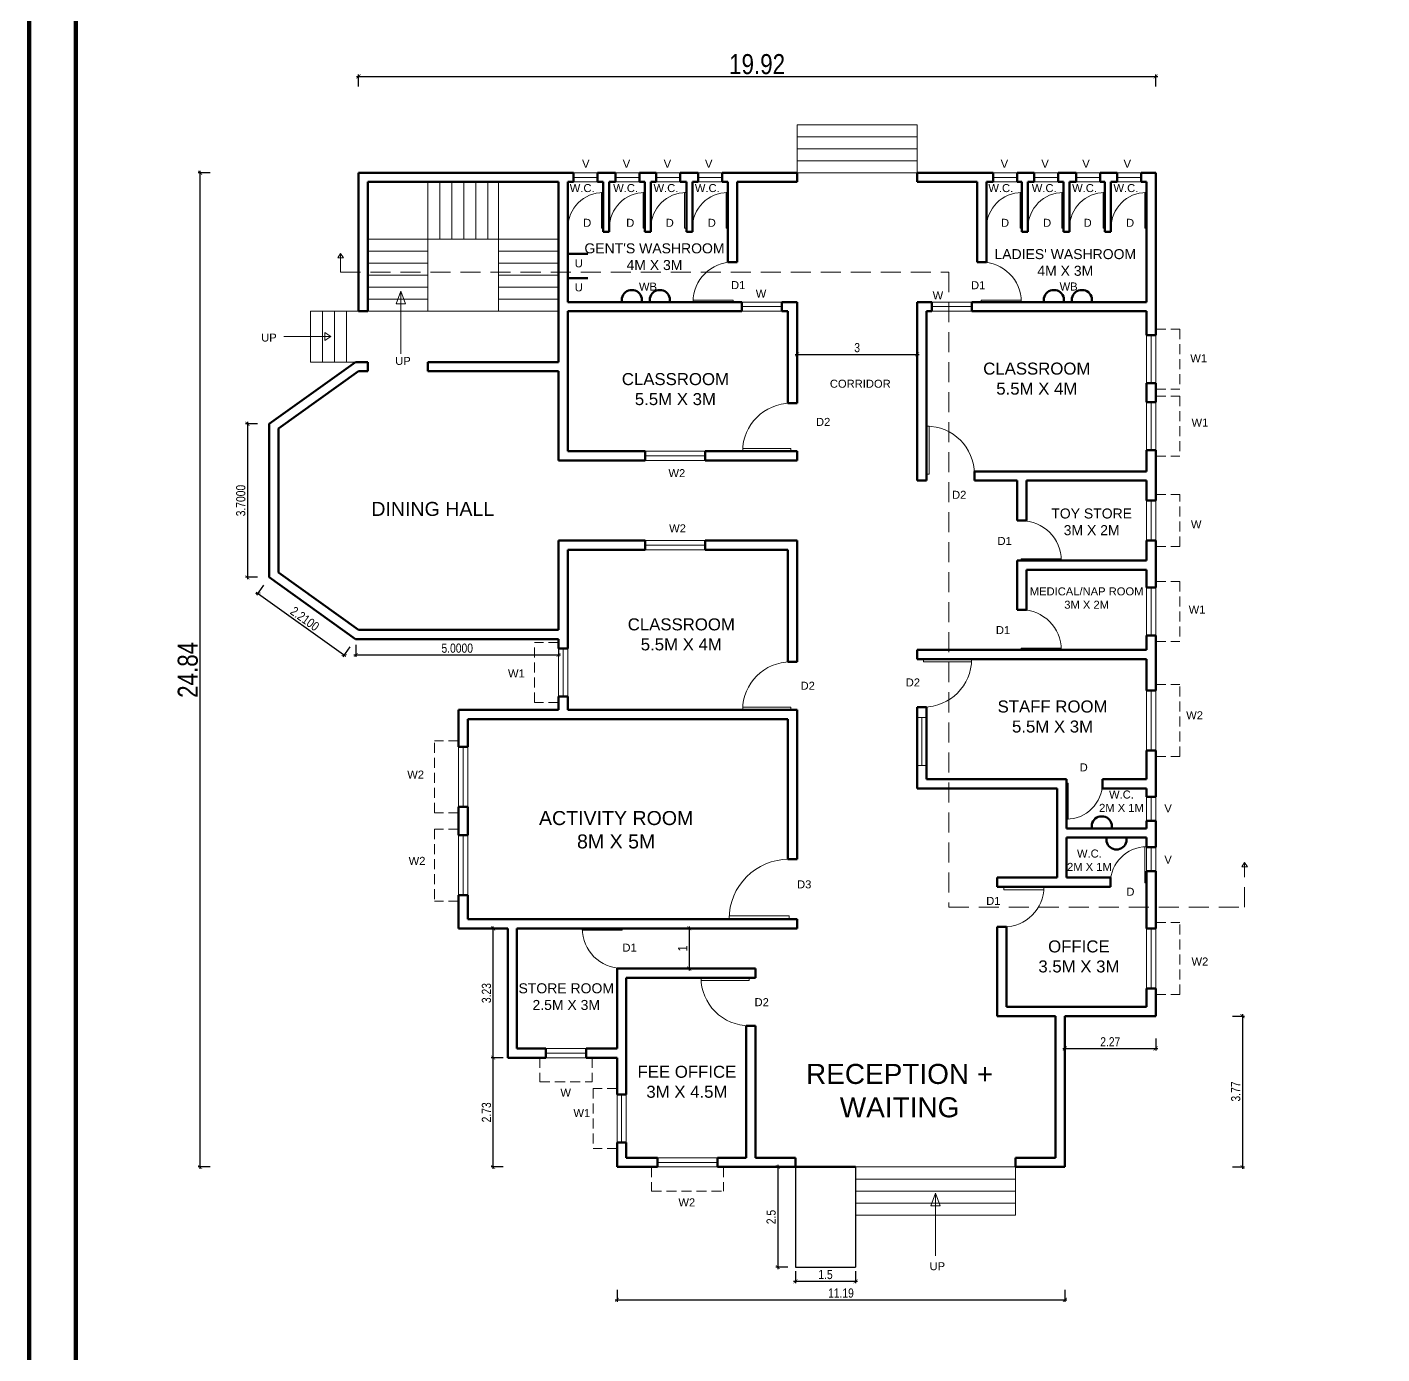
# Model space of a CAD drawing. Header units: metres. Extents: x 91 to 222, y -40 to 54.
# Drawn here: x 91.18 to 125.04, y -5.8 to 27.35 of the extents above; entities that cross this region are included whole.
import ezdxf

# ---------------------------------------------------------------- set-up
doc = ezdxf.new("R2010")
doc.units = ezdxf.units.M
doc.header["$MEASUREMENT"] = 0
doc.linetypes.add('DASHED', pattern=[0.75, 0.5, -0.25])
doc.linetypes.add('DASHED2', pattern=[0.375, 0.25, -0.125])
for name, color, linetype, lineweight in [('DIM', 246, 'Continuous', 13), ('door', 27, 'Continuous', 13), ('ELE', 11, 'Continuous', 9), ('slab', 203, 'DASHED2', 13), ('wall', 7, 'Continuous', 50), ('win', 34, 'Continuous', 13)]:
    doc.layers.add(name, color=color, linetype=linetype, lineweight=lineweight)
doc.layers.add('S-TITLE LINE THICK', color=6, linetype='Continuous')
doc.layers.add('Text', color=7, linetype='Continuous')
doc.styles.add('Arial_regular', font='arial.ttf', dxfattribs={"width": 0.8})
doc.styles.get("Standard").update_dxf_attribs({"font": 'arial.ttf'})
doc.dimstyles.new('STANDARD$0', dxfattribs={"dimscale": 0, "dimtxt": 0.23, "dimasz": 0.1, "dimexe": 0.05, "dimexo": 0.1, "dimgap": 0.05, "dimtad": 1, "dimdsep": 46, "dimtxsty": 'Arial_regular', "dimblk": 'ARCHTICK', "dimcen": 0.2, "dimdle": 0.05, "dimclrd": 256, "dimclre": 256, "dimadec": 1, "dimazin": 0, "dimtfac": 1, "dimtofl": 0, "dimtmove": 1, "dimatfit": 2, "dimldrblk": 'OBLIQUE', "dimfxl": 0.25, "dimfxlon": 1, "dimtolj": 1, "dimtzin": 0, "dimarcsym": 0})

# ---------------------------------------------------------------- blocks, each defined once
blk = doc.blocks.new('*U2')
for p, q in [((0, 0), (0, -100)), ((750, 0), (750, -100))]:
    blk.add_line(p, q)
blk.add_lwpolyline([(0, 0), (0, 750), (43.75, 750), (43.75, 0)], close=True)
blk.add_arc((0, 0), 750, 0, 90)
blk = doc.blocks.new('*U3')
for p, q in [((-750, 0), (-750, 100)), ((0, 0), (0, 100))]:
    blk.add_line(p, q)
blk.add_lwpolyline([(0, 0), (0, -750), (-43.75, -750), (-43.75, 0)], close=True)
blk.add_arc((0, 0), 750, 180, 270)
blk = doc.blocks.new('*U4')
for p, q in [((0, 0), (0, -100)), ((750, 0), (750, -100))]:
    blk.add_line(p, q)
blk.add_lwpolyline([(0, 0), (0, 750), (43.75, 750), (43.75, 0)], close=True)
blk.add_arc((0, 0), 750, 0, 90)
blk = doc.blocks.new('*U5')
for p, q in [((0, 0), (0, 100)), ((750, 0), (750, 100))]:
    blk.add_line(p, q)
blk.add_lwpolyline([(0, 0), (0, -750), (43.75, -750), (43.75, 0)], close=True)
blk.add_arc((0, 0), 750, 270, 0)
blk = doc.blocks.new('*U6')
for p, q in [((0, 0), (0, 100)), ((1000, 0), (1000, 100))]:
    blk.add_line(p, q)
blk.add_lwpolyline([(0, 0), (0, -1000), (43.75, -1000), (43.75, 0)], close=True)
blk.add_arc((0, 0), 1000, 270, 0)
blk = doc.blocks.new('*U7')
for p, q in [((0, 0), (0, -100)), ((-1000, 0), (-1000, -100))]:
    blk.add_line(p, q)
blk.add_lwpolyline([(0, 0), (0, 1000), (-43.75, 1000), (-43.75, 0)], close=True)
blk.add_arc((0, 0), 1000, 90, 180)
blk = doc.blocks.new('*U8')
for p, q in [((0, 0), (0, -100)), ((1000, 0), (1000, -100))]:
    blk.add_line(p, q)
blk.add_lwpolyline([(0, 0), (0, 1000), (43.75, 1000), (43.75, 0)], close=True)
blk.add_arc((0, 0), 1000, 0, 90)
blk = doc.blocks.new('*U9')
for p, q in [((0, 0), (0, -100)), ((750, 0), (750, -100))]:
    blk.add_line(p, q)
blk.add_lwpolyline([(0, 0), (0, 750), (43.75, 750), (43.75, 0)], close=True)
blk.add_arc((0, 0), 750, 0, 90)
blk = doc.blocks.new('*U10')
for p, q in [((0, 0), (0, -100)), ((-900, 0), (-900, -100))]:
    blk.add_line(p, q)
blk.add_lwpolyline([(0, 0), (0, 900), (-43.75, 900), (-43.75, 0)], close=True)
blk.add_arc((0, 0), 900, 90, 180)
blk = doc.blocks.new('*U11')
for p, q in [((0, 0), (0, -100)), ((-900, 0), (-900, -100))]:
    blk.add_line(p, q)
blk.add_lwpolyline([(0, 0), (0, 900), (-43.75, 900), (-43.75, 0)], close=True)
blk.add_arc((0, 0), 900, 90, 180)
blk = doc.blocks.new('*U12')
for p, q in [((0, 0), (0, -100)), ((-900, 0), (-900, -100))]:
    blk.add_line(p, q)
blk.add_lwpolyline([(0, 0), (0, 900), (-43.75, 900), (-43.75, 0)], close=True)
blk.add_arc((0, 0), 900, 90, 180)
blk = doc.blocks.new('*U13')
for p, q in [((0, 0), (0, 100)), ((900, 0), (900, 100))]:
    blk.add_line(p, q)
blk.add_lwpolyline([(0, 0), (0, -900), (43.75, -900), (43.75, 0)], close=True)
blk.add_arc((0, 0), 900, 270, 0)
blk = doc.blocks.new('*U14')
for p, q in [((0, 0), (0, -100)), ((600, 0), (600, -100))]:
    blk.add_line(p, q)
blk.add_lwpolyline([(0, 0), (0, 600), (43.75, 600), (43.75, 0)], close=True)
blk.add_arc((0, 0), 600, 0, 90)
blk = doc.blocks.new('_ArchTick')
at = {"color": 0, "linetype": 'ByBlock', "const_width": 0.15}
blk.add_lwpolyline([(-0.5, -0.5), (0.5, 0.5)], dxfattribs=at)
blk = doc.blocks.new('*D49')
at = {"layer": 'Defpoints', "color": 0, "transparency": 16777216}
for p in [(119.384, 26.117), (99.464, 23.711), (119.384, 23.711)]:
    blk.add_point(p, dxfattribs=at)
at = {"layer": 'DIM', "lineweight": -2, "transparency": 16777216}
for p, q in [((99.414, 26.117), (119.434, 26.117)), ((99.464, 25.867), (99.464, 26.167)), ((119.384, 25.867), (119.384, 26.167))]:
    blk.add_line(p, q, dxfattribs=at)
at = {"layer": 'DIM', "lineweight": -2, "transparency": 16777216, "xscale": 0.1, "yscale": 0.1, "zscale": 0.1, "rotation": 180}
blk.add_blockref('_ArchTick', (99.464, 26.117), dxfattribs=at)
at = {"layer": 'DIM', "lineweight": -2, "transparency": 16777216, "xscale": 0.1, "yscale": 0.1, "zscale": 0.1}
blk.add_blockref('_ArchTick', (119.384, 26.117), dxfattribs=at)
at = {"layer": 'DIM', "color": 0, "transparency": 16777216, "insert": (109.424, 26.422), "char_height": 0.5, "attachment_point": 5, "style": 'Arial_regular'}
blk.add_mtext('\\A1;19.92', dxfattribs=at)
blk = doc.blocks.new('_Oblique')
at = {"color": 0, "linetype": 'ByBlock', "lineweight": -2}
blk.add_line((-0.5, -0.5), (0.5, 0.5), dxfattribs=at)
blk = doc.blocks.new('*D50')
at = {"layer": 'Defpoints', "color": 0, "transparency": 16777216}
for p in [(95.506, 23.711), (105.924, 23.711), (105.924, -1.129)]:
    blk.add_point(p, dxfattribs=at)
at = {"layer": 'DIM', "lineweight": -2, "transparency": 16777216}
for p, q in [((95.756, 23.711), (95.456, 23.711)), ((95.506, -1.179), (95.506, 23.761)), ((95.756, -1.129), (95.456, -1.129))]:
    blk.add_line(p, q, dxfattribs=at)
at = {"layer": 'DIM', "lineweight": -2, "transparency": 16777216, "xscale": 0.1, "yscale": 0.1, "zscale": 0.1}
for p, rotation in [((95.506, 23.711), 90), ((95.506, -1.129), 270)]:
    blk.add_blockref('_ArchTick', p, dxfattribs=dict(at, rotation=rotation))
at = {"layer": 'DIM', "color": 0, "transparency": 16777216, "insert": (95.2, 11.291), "char_height": 0.5, "attachment_point": 5, "rotation": 90, "style": 'Arial_regular'}
blk.add_mtext('\\A1;24.84', dxfattribs=at)
blk = doc.blocks.new('*D51')
at = {"layer": 'Defpoints', "color": 0, "transparency": 16777216}
for p in [(117.114, 2.641), (110.384, -1.129), (121.553, -1.129)]:
    blk.add_point(p, dxfattribs=at)
at = {"layer": 'DIM', "lineweight": -2, "transparency": 16777216}
for p, q in [((121.303, 2.641), (121.603, 2.641)), ((121.553, 2.691), (121.553, -1.179)), ((121.303, -1.129), (121.603, -1.129))]:
    blk.add_line(p, q, dxfattribs=at)
at = {"layer": 'DIM', "lineweight": -2, "transparency": 16777216, "xscale": 0.1, "yscale": 0.1, "zscale": 0.1}
for p, rotation in [((121.553, 2.641), 90), ((121.553, -1.129), 270)]:
    blk.add_blockref('_ArchTick', p, dxfattribs=dict(at, rotation=rotation))
at = {"layer": 'DIM', "color": 0, "transparency": 16777216, "insert": (121.385, 0.756), "char_height": 0.23, "attachment_point": 5, "rotation": 90, "style": 'Arial_regular'}
blk.add_mtext('\\A1;3.77', dxfattribs=at)
blk = doc.blocks.new('*D52')
at = {"layer": 'Defpoints', "color": 0, "transparency": 16777216}
for p in [(102.829, 1.601), (106.92, 1.601), (106.92, -1.129)]:
    blk.add_point(p, dxfattribs=at)
at = {"layer": 'DIM', "lineweight": -2, "transparency": 16777216}
for p, q in [((103.079, 1.601), (102.779, 1.601)), ((102.829, -1.179), (102.829, 1.651)), ((103.079, -1.129), (102.779, -1.129))]:
    blk.add_line(p, q, dxfattribs=at)
at = {"layer": 'DIM', "lineweight": -2, "transparency": 16777216, "xscale": 0.1, "yscale": 0.1, "zscale": 0.1}
for p, rotation in [((102.829, 1.601), 90), ((102.829, -1.129), 270)]:
    blk.add_blockref('_ArchTick', p, dxfattribs=dict(at, rotation=rotation))
at = {"layer": 'DIM', "color": 0, "transparency": 16777216, "insert": (102.662, 0.236), "char_height": 0.23, "attachment_point": 5, "rotation": 90, "style": 'Arial_regular'}
blk.add_mtext('\\A1;2.73', dxfattribs=at)
blk = doc.blocks.new('*D53')
at = {"layer": 'Defpoints', "color": 0, "transparency": 16777216}
for p in [(102.829, 4.831), (105.903, 4.831), (105.903, 1.601)]:
    blk.add_point(p, dxfattribs=at)
at = {"layer": 'DIM', "lineweight": -2, "transparency": 16777216}
for p, q in [((103.079, 4.831), (102.779, 4.831)), ((102.829, 1.551), (102.829, 4.881)), ((103.079, 1.601), (102.779, 1.601))]:
    blk.add_line(p, q, dxfattribs=at)
at = {"layer": 'DIM', "lineweight": -2, "transparency": 16777216, "xscale": 0.1, "yscale": 0.1, "zscale": 0.1}
for p, rotation in [((102.829, 4.831), 90), ((102.829, 1.601), 270)]:
    blk.add_blockref('_ArchTick', p, dxfattribs=dict(at, rotation=rotation))
at = {"layer": 'DIM', "color": 0, "transparency": 16777216, "insert": (102.662, 3.216), "char_height": 0.23, "attachment_point": 5, "rotation": 90, "style": 'Arial_regular'}
blk.add_mtext('\\A1;3.23', dxfattribs=at)
blk = doc.blocks.new('*D54')
at = {"layer": 'Defpoints', "color": 0, "transparency": 16777216}
for p in [(99.398, 12.061), (104.464, 12.061), (104.464, 11.664)]:
    blk.add_point(p, dxfattribs=at)
at = {"layer": 'DIM', "lineweight": -2, "transparency": 16777216}
for p, q in [((99.398, 11.914), (99.398, 11.614)), ((104.464, 11.914), (104.464, 11.614)), ((99.348, 11.664), (104.514, 11.664))]:
    blk.add_line(p, q, dxfattribs=at)
at = {"layer": 'DIM', "lineweight": -2, "transparency": 16777216, "xscale": 0.1, "yscale": 0.1, "zscale": 0.1, "rotation": 180}
blk.add_blockref('_ArchTick', (99.398, 11.664), dxfattribs=at)
at = {"layer": 'DIM', "lineweight": -2, "transparency": 16777216, "xscale": 0.1, "yscale": 0.1, "zscale": 0.1}
blk.add_blockref('_ArchTick', (104.464, 11.664), dxfattribs=at)
at = {"layer": 'DIM', "color": 0, "transparency": 16777216, "insert": (101.931, 11.832), "char_height": 0.23, "attachment_point": 5, "style": 'Arial_regular'}
blk.add_mtext('\\A1;5.0000', dxfattribs=at)
blk = doc.blocks.new('*D55')
at = {"layer": 'Defpoints', "color": 0, "transparency": 16777216}
for p in [(117.114, 2.641), (119.384, 2.641), (119.384, 1.834)]:
    blk.add_point(p, dxfattribs=at)
at = {"layer": 'DIM', "lineweight": -2, "transparency": 16777216}
for p, q in [((117.114, 2.084), (117.114, 1.784)), ((119.384, 2.084), (119.384, 1.784)), ((117.064, 1.834), (119.434, 1.834))]:
    blk.add_line(p, q, dxfattribs=at)
at = {"layer": 'DIM', "lineweight": -2, "transparency": 16777216, "xscale": 0.1, "yscale": 0.1, "zscale": 0.1, "rotation": 180}
blk.add_blockref('_ArchTick', (117.114, 1.834), dxfattribs=at)
at = {"layer": 'DIM', "lineweight": -2, "transparency": 16777216, "xscale": 0.1, "yscale": 0.1, "zscale": 0.1}
blk.add_blockref('_ArchTick', (119.384, 1.834), dxfattribs=at)
at = {"layer": 'DIM', "color": 0, "transparency": 16777216, "insert": (118.249, 1.999), "char_height": 0.23, "attachment_point": 5, "style": 'Arial_regular'}
blk.add_mtext('\\A1;2.27', dxfattribs=at)
blk = doc.blocks.new('*D69')
at = {"layer": 'Defpoints', "color": 0, "transparency": 16777216}
for p in [(97.234, 17.44), (96.69, 13.603), (97.234, 13.603)]:
    blk.add_point(p, dxfattribs=at)
at = {"layer": 'DIM', "lineweight": -2, "transparency": 16777216}
for p, q in [((96.94, 17.44), (96.64, 17.44)), ((96.69, 17.49), (96.69, 13.553)), ((96.94, 13.603), (96.64, 13.603))]:
    blk.add_line(p, q, dxfattribs=at)
at = {"layer": 'DIM', "lineweight": -2, "transparency": 16777216, "xscale": 0.1, "yscale": 0.1, "zscale": 0.1}
for p, rotation in [((96.69, 17.44), 90), ((96.69, 13.603), 270)]:
    blk.add_blockref('_ArchTick', p, dxfattribs=dict(at, rotation=rotation))
at = {"layer": 'DIM', "color": 0, "transparency": 16777216, "insert": (96.523, 15.521), "char_height": 0.23, "attachment_point": 5, "rotation": 90, "style": 'Arial_regular'}
blk.add_mtext('\\A1;3.7000', dxfattribs=at)
blk = doc.blocks.new('*D70')
at = {"layer": 'Defpoints', "color": 0, "transparency": 16777216}
for p in [(97.234, 13.603), (99.39, 12.061), (99.103, 11.66)]:
    blk.add_point(p, dxfattribs=at)
at = {"layer": 'DIM', "lineweight": -2, "transparency": 16777216}
for p, q in [((96.906, 13.231), (99.144, 11.631)), ((97.092, 13.405), (96.918, 13.161)), ((99.248, 11.864), (99.074, 11.62))]:
    blk.add_line(p, q, dxfattribs=at)
at = {"layer": 'DIM', "lineweight": -2, "transparency": 16777216, "xscale": 0.1, "yscale": 0.1, "zscale": 0.1}
for p, rotation in [((96.947, 13.202), 144.4352320069647), ((99.103, 11.66), 324.4352320069647)]:
    blk.add_blockref('_ArchTick', p, dxfattribs=dict(at, rotation=rotation))
at = {"layer": 'DIM', "color": 0, "transparency": 16777216, "insert": (98.122, 12.567), "char_height": 0.23, "attachment_point": 5, "rotation": 324.4352, "style": 'Arial_regular'}
blk.add_mtext('\\A1;2.2100', dxfattribs=at)
blk = doc.blocks.new('*D72')
at = {"layer": 'Defpoints', "color": 0, "transparency": 16777216}
for p in [(110.384, -1.129), (109.943, -3.629), (110.384, -3.629)]:
    blk.add_point(p, dxfattribs=at)
at = {"layer": 'DIM', "lineweight": -2, "transparency": 16777216}
for p, q in [((110.193, -1.129), (109.893, -1.129)), ((109.943, -1.079), (109.943, -3.679)), ((110.193, -3.629), (109.893, -3.629))]:
    blk.add_line(p, q, dxfattribs=at)
at = {"layer": 'DIM', "lineweight": -2, "transparency": 16777216, "xscale": 0.1, "yscale": 0.1, "zscale": 0.1}
for p, rotation in [((109.943, -1.129), 90), ((109.943, -3.629), 270)]:
    blk.add_blockref('_ArchTick', p, dxfattribs=dict(at, rotation=rotation))
at = {"layer": 'DIM', "color": 0, "transparency": 16777216, "insert": (109.776, -2.379), "char_height": 0.23, "attachment_point": 5, "rotation": 90, "style": 'Arial_regular'}
blk.add_mtext('\\A1;2.5', dxfattribs=at)
blk = doc.blocks.new('*D73')
at = {"layer": 'Defpoints', "color": 0, "transparency": 16777216}
for p in [(110.384, -3.629), (111.884, -3.629), (111.884, -3.984)]:
    blk.add_point(p, dxfattribs=at)
at = {"layer": 'DIM', "lineweight": -2, "transparency": 16777216}
for p, q in [((110.334, -3.984), (111.934, -3.984)), ((110.384, -3.734), (110.384, -4.034)), ((111.884, -3.734), (111.884, -4.034))]:
    blk.add_line(p, q, dxfattribs=at)
at = {"layer": 'DIM', "lineweight": -2, "transparency": 16777216, "xscale": 0.1, "yscale": 0.1, "zscale": 0.1, "rotation": 180}
blk.add_blockref('_ArchTick', (110.384, -3.984), dxfattribs=at)
at = {"layer": 'DIM', "lineweight": -2, "transparency": 16777216, "xscale": 0.1, "yscale": 0.1, "zscale": 0.1}
blk.add_blockref('_ArchTick', (111.884, -3.984), dxfattribs=at)
at = {"layer": 'DIM', "color": 0, "transparency": 16777216, "insert": (111.134, -3.816), "char_height": 0.23, "attachment_point": 5, "style": 'Arial_regular'}
blk.add_mtext('\\A1;1.5', dxfattribs=at)
blk = doc.blocks.new('*D74')
at = {"layer": 'Defpoints', "color": 0, "transparency": 16777216}
for p in [(105.924, -0.67), (117.114, -0.447), (117.114, -4.448)]:
    blk.add_point(p, dxfattribs=at)
at = {"layer": 'DIM', "lineweight": -2, "transparency": 16777216}
for p, q in [((105.924, -4.198), (105.924, -4.498)), ((117.114, -4.198), (117.114, -4.498)), ((105.874, -4.448), (117.164, -4.448))]:
    blk.add_line(p, q, dxfattribs=at)
at = {"layer": 'DIM', "lineweight": -2, "transparency": 16777216, "xscale": 0.1, "yscale": 0.1, "zscale": 0.1, "rotation": 180}
blk.add_blockref('_ArchTick', (105.924, -4.448), dxfattribs=at)
at = {"layer": 'DIM', "lineweight": -2, "transparency": 16777216, "xscale": 0.1, "yscale": 0.1, "zscale": 0.1}
blk.add_blockref('_ArchTick', (117.114, -4.448), dxfattribs=at)
at = {"layer": 'DIM', "color": 0, "transparency": 16777216, "insert": (111.519, -4.28), "char_height": 0.23, "attachment_point": 5, "style": 'Arial_regular'}
blk.add_mtext('\\A1;11.19', dxfattribs=at)
blk = doc.blocks.new('*D76')
at = {"layer": 'Defpoints', "color": 0, "transparency": 16777216}
for p in [(110.424, 19.633), (113.424, 19.633), (113.424, 19.174)]:
    blk.add_point(p, dxfattribs=at)
at = {"layer": 'DIM', "lineweight": -2, "transparency": 16777216}
for p, q in [((110.424, 19.424), (110.424, 19.124)), ((113.424, 19.424), (113.424, 19.124)), ((110.374, 19.174), (113.474, 19.174))]:
    blk.add_line(p, q, dxfattribs=at)
at = {"layer": 'DIM', "lineweight": -2, "transparency": 16777216, "xscale": 0.1, "yscale": 0.1, "zscale": 0.1, "rotation": 180}
blk.add_blockref('_ArchTick', (110.424, 19.174), dxfattribs=at)
at = {"layer": 'DIM', "lineweight": -2, "transparency": 16777216, "xscale": 0.1, "yscale": 0.1, "zscale": 0.1}
blk.add_blockref('_ArchTick', (113.424, 19.174), dxfattribs=at)
at = {"layer": 'DIM', "color": 0, "transparency": 16777216, "insert": (111.924, 19.341), "char_height": 0.23, "attachment_point": 5, "style": 'Arial_regular'}
blk.add_mtext('\\A1;3', dxfattribs=at)
blk = doc.blocks.new('*D77')
at = {"layer": 'Defpoints', "color": 0, "transparency": 16777216}
for p in [(108.256, 4.831), (107.728, 3.831), (108.256, 3.831)]:
    blk.add_point(p, dxfattribs=at)
at = {"layer": 'DIM', "lineweight": -2, "transparency": 16777216}
for p, q in [((107.978, 4.831), (107.678, 4.831)), ((107.728, 4.881), (107.728, 3.781)), ((107.978, 3.831), (107.678, 3.831))]:
    blk.add_line(p, q, dxfattribs=at)
at = {"layer": 'DIM', "lineweight": -2, "transparency": 16777216, "xscale": 0.1, "yscale": 0.1, "zscale": 0.1}
for p, rotation in [((107.728, 4.831), 90), ((107.728, 3.831), 270)]:
    blk.add_blockref('_ArchTick', p, dxfattribs=dict(at, rotation=rotation))
at = {"layer": 'DIM', "color": 0, "transparency": 16777216, "insert": (107.563, 4.331), "char_height": 0.23, "attachment_point": 5, "rotation": 90, "style": 'Arial_regular'}
blk.add_mtext('\\A1;1', dxfattribs=at)

msp = doc.modelspace()

# ---------------------------------------------------------------- linework, layer by layer
for p, q in [((110.384, -1.129), (110.384, -3.629)), ((111.884, -1.129), (111.884, -3.629)), ((110.384, -3.629), (111.884, -3.629))]:
    msp.add_line(p, q)
at = {"layer": 'ELE'}
for p, q in [((110.424, 24.911), (110.424, 23.711)), ((110.424, 24.911), (113.424, 24.911)), ((113.424, 24.911), (113.424, 23.711)), ((110.424, 24.611), (113.424, 24.611)), ((110.424, 24.311), (113.424, 24.311)), ((110.424, 24.011), (113.424, 24.011)), ((110.424, 23.711), (113.424, 23.711)), ((101.194, 20.251), (101.194, 23.481)), ((101.494, 22.051), (101.494, 23.481)), ((101.794, 22.051), (101.794, 23.481)), ((102.094, 22.051), (102.094, 23.481)), ((102.394, 22.051), (102.394, 23.481)), ((102.694, 22.051), (102.694, 23.481)), ((102.964, 23.481), (102.964, 20.251)), ((99.694, 22.051), (104.464, 22.051)), ((99.694, 21.751), (101.194, 21.751)), ((102.964, 21.751), (104.464, 21.751)), ((99.694, 21.451), (101.194, 21.451)), ((102.964, 21.451), (104.464, 21.451)), ((99.694, 21.151), (101.194, 21.151)), ((102.964, 21.151), (104.464, 21.151)), ((99.694, 20.851), (101.194, 20.851)), ((100.524, 20.754), (100.408, 20.439)), ((100.524, 19.19), (100.524, 20.754)), ((100.524, 20.754), (100.64, 20.439)), ((102.964, 20.851), (104.464, 20.851)), ((99.694, 20.551), (101.194, 20.551)), ((100.408, 20.439), (100.524, 20.439)), ((100.64, 20.439), (100.524, 20.439)), ((102.964, 20.551), (104.464, 20.551)), ((98.264, 20.251), (99.464, 20.251)), ((98.264, 18.981), (98.264, 20.251)), ((98.564, 18.981), (98.564, 20.251)), ((98.864, 18.981), (98.864, 20.251)), ((99.164, 18.981), (99.164, 20.251)), ((99.694, 20.251), (101.194, 20.251)), ((101.194, 20.251), (102.964, 20.251)), ((102.964, 20.251), (104.464, 20.251)), ((98.774, 19.619), (98.626, 19.723)), ((98.626, 19.723), (98.626, 19.619)), ((97.602, 19.619), (98.774, 19.619)), ((98.774, 19.619), (98.626, 19.516)), ((98.626, 19.516), (98.626, 19.619)), ((99.39, 18.981), (98.264, 18.981)), ((111.884, -1.129), (115.884, -1.129)), ((115.884, -1.129), (115.884, -2.329)), ((111.884, -1.429), (115.884, -1.429)), ((111.884, -1.729), (115.884, -1.729)), ((111.884, -2.029), (115.884, -2.029)), ((113.883, -1.781), (113.767, -2.096)), ((113.883, -3.345), (113.883, -1.781)), ((113.883, -1.781), (113.999, -2.096)), ((111.884, -2.329), (115.884, -2.329)), ((113.767, -2.096), (113.883, -2.096)), ((113.999, -2.096), (113.883, -2.096))]:
    msp.add_line(p, q, dxfattribs=at)
at = {"layer": 'S-TITLE LINE THICK', "const_width": 0.108}
for points in [[(221.974, -39.685), (91.237, -39.685), (91.237, 54.088), (221.974, 54.088)], [(220.806, -38.517), (92.404, -38.517), (92.404, 52.921), (220.806, 52.921)]]:
    msp.add_lwpolyline(points, close=True, dxfattribs=at)
at = {"layer": 'slab'}
for p, q in [((99.016, 21.695), (98.945, 21.586)), ((99.016, 21.695), (99.087, 21.586)), ((98.945, 21.586), (99.016, 21.586)), ((99.087, 21.586), (99.016, 21.586)), ((121.606, 6.482), (121.536, 6.373)), ((121.606, 6.482), (121.677, 6.373)), ((121.536, 6.373), (121.606, 6.373)), ((121.677, 6.373), (121.606, 6.373))]:
    msp.add_line(p, q, dxfattribs=at)
at = {"layer": 'slab', "linetype": 'DASHED', "ltscale": 0.5}
for p, q in [((119.384, 19.801), (119.984, 19.801)), ((119.984, 19.801), (119.984, 18.301)), ((119.384, 18.301), (119.984, 18.301)), ((119.384, 18.128), (119.984, 18.128)), ((119.984, 18.128), (119.984, 16.628)), ((119.384, 16.628), (119.984, 16.628)), ((119.384, 15.674), (119.984, 15.674)), ((119.984, 14.374), (119.984, 15.674)), ((119.384, 14.374), (119.984, 14.374)), ((119.384, 13.502), (119.984, 13.502)), ((119.984, 13.502), (119.984, 12.002)), ((104.464, 11.972), (103.864, 11.972)), ((103.864, 10.472), (103.864, 11.972)), ((119.384, 12.002), (119.984, 12.002)), ((119.384, 10.927), (119.984, 10.927)), ((119.984, 9.127), (119.984, 10.927)), ((104.464, 10.472), (103.864, 10.472)), ((101.964, 9.52), (101.364, 9.52)), ((101.364, 7.72), (101.364, 9.52)), ((119.384, 9.127), (119.984, 9.127)), ((101.964, 7.72), (101.364, 7.72)), ((101.964, 7.312), (101.364, 7.312)), ((101.364, 7.312), (101.364, 5.512)), ((101.964, 5.512), (101.364, 5.512)), ((119.384, 4.983), (119.984, 4.983)), ((119.984, 3.183), (119.984, 4.983)), ((119.384, 3.183), (119.984, 3.183)), ((103.999, 1.601), (103.999, 1.001)), ((105.299, 1.601), (105.299, 1.001)), ((103.999, 1.001), (105.299, 1.001)), ((105.924, 0.83), (105.324, 0.83)), ((105.324, 0.83), (105.324, -0.67)), ((105.924, -0.67), (105.324, -0.67)), ((106.783, -1.129), (106.783, -1.729)), ((108.583, -1.129), (108.583, -1.729)), ((106.783, -1.729), (108.583, -1.729))]:
    msp.add_line(p, q, dxfattribs=at)
at = {"layer": 'slab', "linetype": 'DASHED'}
msp.add_lwpolyline([(99.016, 21.695), (99.016, 21.23), (114.214, 21.23), (114.214, 5.362), (121.606, 5.362), (121.606, 6.482)], dxfattribs=at)
at = {"layer": 'wall'}
for p, q in [((99.464, 23.711), (104.833, 23.711)), ((99.464, 20.251), (99.464, 23.711)), ((104.833, 23.481), (104.833, 23.711)), ((105.433, 23.481), (105.433, 23.711)), ((105.433, 23.711), (105.887, 23.711)), ((105.887, 23.481), (105.887, 23.711)), ((106.487, 23.481), (106.487, 23.711)), ((106.487, 23.711), (106.902, 23.711)), ((106.902, 23.481), (106.902, 23.711)), ((107.502, 23.481), (107.502, 23.711)), ((107.502, 23.711), (107.95, 23.711)), ((107.95, 23.481), (107.95, 23.711)), ((108.55, 23.481), (108.55, 23.711)), ((108.55, 23.711), (110.424, 23.711)), ((110.424, 23.711), (110.424, 23.481)), ((113.424, 23.711), (115.325, 23.711)), ((113.424, 23.711), (113.424, 23.481)), ((115.325, 23.481), (115.325, 23.711)), ((115.925, 23.481), (115.925, 23.711)), ((115.925, 23.711), (116.347, 23.711)), ((116.347, 23.481), (116.347, 23.711)), ((116.947, 23.481), (116.947, 23.711)), ((116.947, 23.711), (117.394, 23.711)), ((117.394, 23.481), (117.394, 23.711)), ((117.994, 23.481), (117.994, 23.711)), ((117.994, 23.711), (118.42, 23.711)), ((118.42, 23.481), (118.42, 23.711)), ((119.02, 23.481), (119.02, 23.711)), ((119.02, 23.711), (119.384, 23.711)), ((119.384, 23.711), (119.384, 19.651)), ((99.694, 23.481), (104.464, 23.481)), ((99.694, 20.251), (99.694, 23.481)), ((104.464, 23.481), (104.464, 18.981)), ((104.694, 23.481), (104.694, 20.481)), ((104.694, 23.481), (104.833, 23.481)), ((105.433, 23.481), (105.581, 23.481)), ((105.581, 23.481), (105.581, 22.231)), ((105.731, 23.481), (105.731, 22.231)), ((105.731, 23.481), (105.887, 23.481)), ((106.487, 23.481), (106.619, 23.481)), ((106.619, 23.481), (106.619, 22.231)), ((106.769, 23.481), (106.769, 22.231)), ((106.769, 23.481), (106.902, 23.481)), ((107.502, 23.481), (107.656, 23.481)), ((107.656, 23.481), (107.656, 22.231)), ((107.806, 23.481), (107.806, 22.231)), ((107.806, 23.481), (107.95, 23.481)), ((108.55, 23.481), (108.694, 23.481)), ((108.694, 23.481), (108.694, 21.481)), ((108.924, 23.481), (108.924, 21.481)), ((108.924, 23.481), (110.424, 23.481)), ((113.424, 23.481), (114.924, 23.481)), ((114.924, 23.481), (114.924, 21.481)), ((115.154, 23.481), (115.154, 21.481)), ((115.154, 23.481), (115.325, 23.481)), ((115.925, 23.481), (116.041, 23.481)), ((116.041, 23.481), (116.041, 22.231)), ((116.191, 23.481), (116.191, 22.231)), ((116.191, 23.481), (116.347, 23.481)), ((116.947, 23.481), (117.079, 23.481)), ((117.079, 23.481), (117.079, 22.231)), ((117.229, 23.481), (117.229, 22.231)), ((117.229, 23.481), (117.394, 23.481)), ((117.994, 23.481), (118.116, 23.481)), ((118.116, 23.481), (118.116, 22.231)), ((118.266, 23.481), (118.266, 22.231)), ((118.266, 23.481), (118.42, 23.481)), ((119.02, 23.481), (119.154, 23.481)), ((119.154, 23.481), (119.154, 20.481)), ((105.581, 22.231), (105.731, 22.231)), ((106.619, 22.231), (106.769, 22.231)), ((107.656, 22.231), (107.806, 22.231)), ((116.041, 22.231), (116.191, 22.231)), ((117.079, 22.231), (117.229, 22.231)), ((118.116, 22.231), (118.266, 22.231)), ((104.694, 21.681), (105.194, 21.681)), ((108.694, 21.481), (108.924, 21.481)), ((114.924, 21.481), (115.154, 21.481)), ((104.694, 21.081), (105.194, 21.081)), ((104.694, 20.481), (109.042, 20.481)), ((106.044, 20.481), (106.044, 20.581)), ((106.544, 20.481), (106.544, 20.581)), ((106.744, 20.481), (106.744, 20.581)), ((107.244, 20.481), (107.244, 20.581)), ((110.042, 20.481), (110.424, 20.481)), ((110.042, 20.481), (110.042, 20.251)), ((110.424, 20.481), (110.424, 17.951)), ((113.424, 20.481), (113.788, 20.481)), ((113.424, 20.481), (113.424, 16.021)), ((113.788, 20.251), (113.788, 20.481)), ((114.788, 20.251), (114.788, 20.481)), ((114.788, 20.481), (119.154, 20.481)), ((116.591, 20.481), (116.591, 20.581)), ((117.091, 20.481), (117.091, 20.581)), ((117.291, 20.481), (117.291, 20.581)), ((117.791, 20.481), (117.791, 20.581)), ((99.464, 20.251), (99.694, 20.251)), ((104.694, 20.251), (109.042, 20.251)), ((104.694, 20.251), (104.694, 16.751)), ((110.042, 20.251), (110.194, 20.251)), ((110.194, 20.251), (110.194, 17.951)), ((113.654, 20.251), (113.788, 20.251)), ((113.654, 20.251), (113.654, 16.021)), ((114.788, 20.251), (119.154, 20.251)), ((119.154, 20.251), (119.154, 19.651)), ((119.154, 19.651), (119.384, 19.651)), ((97.234, 17.44), (99.39, 18.981)), ((99.694, 18.981), (99.39, 18.981)), ((99.694, 18.981), (99.694, 18.751)), ((104.464, 18.981), (101.194, 18.981)), ((101.194, 18.751), (101.194, 18.981)), ((97.464, 17.321), (99.464, 18.751)), ((99.464, 18.751), (99.694, 18.751)), ((104.464, 18.751), (101.194, 18.751)), ((104.464, 18.751), (104.464, 16.521)), ((119.154, 18.451), (119.384, 18.451)), ((119.154, 18.451), (119.154, 17.978)), ((119.384, 18.451), (119.384, 17.978)), ((110.194, 17.951), (110.424, 17.951)), ((119.154, 17.978), (119.384, 17.978)), ((119.384, 17.978), (119.384, 18.128)), ((97.234, 15.521), (97.234, 17.44)), ((97.464, 15.521), (97.464, 17.321)), ((104.694, 16.751), (106.629, 16.751)), ((106.629, 16.521), (106.629, 16.751)), ((108.129, 16.521), (108.129, 16.751)), ((108.129, 16.751), (110.424, 16.751)), ((110.424, 16.751), (110.424, 16.521)), ((119.154, 16.778), (119.384, 16.778)), ((119.154, 16.778), (119.154, 16.251)), ((119.384, 16.778), (119.384, 15.524)), ((104.464, 16.521), (106.629, 16.521)), ((108.129, 16.521), (110.424, 16.521)), ((114.854, 16.251), (119.154, 16.251)), ((114.854, 16.251), (114.854, 16.021)), ((113.424, 16.021), (113.654, 16.021)), ((114.854, 16.021), (115.924, 16.021)), ((115.924, 16.021), (115.924, 15.021)), ((116.154, 16.021), (116.154, 15.021)), ((116.154, 16.021), (119.154, 16.021)), ((119.154, 16.021), (119.154, 15.524)), ((97.234, 15.521), (97.234, 13.603)), ((97.464, 15.521), (97.464, 13.721)), ((119.154, 15.524), (119.384, 15.524)), ((115.924, 15.021), (116.154, 15.021)), ((104.464, 14.521), (106.629, 14.521)), ((104.464, 14.521), (104.464, 12.291)), ((104.694, 14.291), (106.629, 14.291)), ((104.694, 14.291), (104.694, 11.822)), ((106.629, 14.291), (106.629, 14.521)), ((108.129, 14.291), (108.129, 14.521)), ((108.129, 14.521), (110.424, 14.521)), ((108.129, 14.291), (110.194, 14.291)), ((110.194, 14.291), (110.194, 11.491)), ((110.424, 14.521), (110.424, 11.491)), ((119.154, 14.524), (119.384, 14.524)), ((119.154, 14.524), (119.154, 14.021)), ((119.384, 14.524), (119.384, 13.352)), ((115.924, 14.021), (119.154, 14.021)), ((115.924, 14.021), (115.924, 12.791)), ((97.234, 13.603), (99.39, 12.061)), ((97.464, 13.721), (99.464, 12.291)), ((116.154, 13.791), (119.154, 13.791)), ((116.154, 13.791), (116.154, 12.791)), ((119.154, 13.791), (119.154, 13.352)), ((119.154, 13.352), (119.384, 13.352)), ((115.924, 12.791), (116.154, 12.791)), ((104.464, 12.291), (99.464, 12.291)), ((104.464, 12.061), (99.39, 12.061)), ((104.464, 12.061), (104.464, 11.822)), ((119.154, 12.152), (119.384, 12.152)), ((119.154, 12.152), (119.154, 11.791)), ((119.384, 12.152), (119.384, 10.777)), ((104.694, 11.822), (104.464, 11.822)), ((113.424, 11.791), (119.154, 11.791)), ((113.424, 11.791), (113.424, 11.561)), ((113.424, 11.561), (119.154, 11.561)), ((119.154, 11.561), (119.154, 10.777)), ((110.194, 11.491), (110.424, 11.491)), ((104.694, 10.622), (104.464, 10.622)), ((104.464, 10.622), (104.464, 10.291)), ((104.694, 10.622), (104.694, 10.291)), ((119.154, 10.777), (119.384, 10.777)), ((101.964, 10.291), (104.464, 10.291)), ((101.964, 10.291), (101.964, 9.37)), ((104.694, 10.291), (110.424, 10.291)), ((110.424, 10.291), (110.424, 6.561)), ((113.424, 10.361), (113.654, 10.361)), ((113.424, 10.361), (113.424, 8.331)), ((113.654, 10.361), (113.654, 8.561)), ((102.194, 10.061), (110.194, 10.061)), ((102.194, 10.061), (102.194, 9.37)), ((110.194, 10.061), (110.194, 6.561)), ((102.194, 9.37), (101.964, 9.37)), ((119.154, 9.277), (119.384, 9.277)), ((119.154, 9.277), (119.154, 8.561)), ((119.384, 9.277), (119.384, 8.123)), ((113.654, 8.561), (117.154, 8.561)), ((117.154, 8.561), (117.154, 7.331)), ((118.054, 8.561), (119.154, 8.561)), ((118.054, 8.561), (118.054, 8.331)), ((113.424, 8.331), (116.924, 8.331)), ((116.924, 8.331), (116.924, 6.101)), ((118.054, 8.331), (119.154, 8.331)), ((119.154, 8.331), (119.154, 8.123)), ((102.194, 7.87), (101.964, 7.87)), ((101.964, 7.87), (101.964, 7.162)), ((102.194, 7.87), (102.194, 7.162)), ((119.154, 8.123), (119.384, 8.123)), ((119.154, 7.523), (119.384, 7.523)), ((119.154, 7.523), (119.154, 7.331)), ((119.384, 7.523), (119.384, 6.862)), ((102.194, 7.162), (101.964, 7.162)), ((117.154, 7.331), (119.154, 7.331)), ((117.785, 7.331), (117.785, 7.431)), ((118.285, 7.331), (118.285, 7.431)), ((117.154, 7.101), (119.154, 7.101)), ((117.154, 7.101), (117.154, 6.101)), ((118.154, 7.101), (118.154, 7.001)), ((118.654, 7.101), (118.654, 7.001)), ((119.154, 7.101), (119.154, 6.862)), ((119.154, 6.862), (119.384, 6.862)), ((110.194, 6.561), (110.424, 6.561)), ((115.424, 6.101), (116.924, 6.101)), ((115.424, 6.101), (115.424, 5.871)), ((117.154, 6.101), (118.254, 6.101)), ((118.254, 6.101), (118.254, 5.871)), ((119.154, 6.262), (119.384, 6.262)), ((119.154, 6.262), (119.154, 4.833)), ((119.384, 6.262), (119.384, 4.833)), ((115.424, 5.871), (118.254, 5.871)), ((102.194, 5.662), (101.964, 5.662)), ((101.964, 5.662), (101.964, 4.831)), ((102.194, 5.662), (102.194, 5.061)), ((101.964, 4.831), (103.194, 4.831)), ((102.194, 5.061), (110.424, 5.061)), ((103.194, 4.831), (103.194, 1.601)), ((103.424, 4.831), (103.424, 1.831)), ((103.424, 4.831), (110.424, 4.831)), ((110.424, 5.061), (110.424, 4.831)), ((115.424, 4.871), (115.654, 4.871)), ((115.424, 4.871), (115.424, 2.641)), ((115.654, 4.871), (115.654, 2.871)), ((119.154, 4.833), (119.384, 4.833)), ((105.924, 3.831), (109.384, 3.831)), ((105.924, 3.831), (105.924, 1.831)), ((109.384, 3.831), (109.384, 3.601)), ((106.154, 3.601), (109.384, 3.601)), ((106.154, 3.601), (106.154, 0.68)), ((119.154, 3.333), (119.384, 3.333)), ((119.154, 3.333), (119.154, 2.871)), ((119.384, 3.333), (119.384, 2.641)), ((115.654, 2.871), (119.154, 2.871)), ((109.154, 2.401), (109.384, 2.401)), ((109.154, 2.401), (109.154, -0.899)), ((109.384, 2.401), (109.384, -0.899)), ((115.424, 2.641), (116.884, 2.641)), ((116.884, 2.641), (116.884, -0.899)), ((117.114, 2.641), (117.114, -1.129)), ((117.114, 2.641), (119.384, 2.641)), ((103.424, 1.831), (104.149, 1.831)), ((104.149, 1.831), (104.149, 1.601)), ((105.149, 1.831), (105.149, 1.601)), ((105.149, 1.831), (105.924, 1.831)), ((103.194, 1.601), (104.149, 1.601)), ((104.149, 1.601), (103.999, 1.601)), ((105.149, 1.601), (105.924, 1.601)), ((105.924, 1.601), (105.924, 0.68)), ((106.154, 0.68), (105.924, 0.68)), ((106.154, -0.52), (105.924, -0.52)), ((105.924, -0.52), (105.924, -1.129)), ((106.154, -0.52), (106.154, -0.899)), ((106.154, -0.899), (106.933, -0.899)), ((106.933, -0.899), (106.933, -1.129)), ((108.433, -0.899), (108.433, -1.129)), ((108.433, -0.899), (109.154, -0.899)), ((109.384, -0.899), (110.384, -0.899)), ((110.384, -1.129), (110.384, -0.899)), ((115.884, -0.899), (116.884, -0.899)), ((115.884, -0.899), (115.884, -1.129)), ((105.924, -1.129), (106.933, -1.129)), ((108.433, -1.129), (110.384, -1.129)), ((110.384, -1.129), (111.884, -1.129)), ((115.884, -1.129), (117.114, -1.129))]:
    msp.add_line(p, q, dxfattribs=at)
msp.add_lwpolyline([(109.042, 20.251), (109.042, 20.481)], dxfattribs=at)
for centre, start, end in [((106.294, 20.525), 12.6804, 167.3196), ((106.994, 20.525), 12.6804, 167.3196), ((116.841, 20.525), 12.6804, 167.3196), ((117.541, 20.525), 12.6804, 167.3196), ((118.035, 7.375), 12.6804, 167.3196), ((118.404, 7.058), 192.6804, 347.3196)]:
    msp.add_arc(centre, 0.256, start, end, dxfattribs=at)
at = {"layer": 'win'}
for p, q in [((104.833, 23.596), (105.433, 23.596)), ((105.887, 23.596), (106.487, 23.596)), ((106.902, 23.596), (107.502, 23.596)), ((107.95, 23.596), (108.55, 23.596)), ((115.325, 23.596), (115.925, 23.596)), ((116.347, 23.596), (116.947, 23.596)), ((117.394, 23.596), (117.994, 23.596)), ((118.42, 23.596), (119.02, 23.596)), ((109.042, 20.481), (110.042, 20.481)), ((110.042, 20.366), (109.042, 20.366)), ((114.788, 20.366), (113.788, 20.366)), ((110.042, 20.251), (109.042, 20.251)), ((119.269, 18.451), (119.269, 19.651)), ((119.269, 16.778), (119.269, 17.978)), ((106.629, 16.636), (108.129, 16.636)), ((119.269, 15.524), (119.269, 14.524)), ((106.629, 14.406), (108.129, 14.406)), ((119.269, 12.152), (119.269, 13.352)), ((104.579, 10.622), (104.579, 11.822)), ((119.269, 9.277), (119.269, 10.777)), ((113.539, 8.901), (113.539, 10.101)), ((102.079, 7.87), (102.079, 9.37)), ((119.269, 7.523), (119.269, 8.123)), ((102.079, 5.662), (102.079, 7.162)), ((119.269, 6.262), (119.269, 6.862)), ((119.269, 3.333), (119.269, 4.833)), ((104.149, 1.716), (105.149, 1.716)), ((106.039, -0.52), (106.039, 0.68)), ((106.933, -1.014), (108.433, -1.014))]:
    msp.add_line(p, q, dxfattribs=at)
for points in [[(104.833, 23.711), (105.433, 23.711), (105.433, 23.481), (104.833, 23.481)], [(105.887, 23.711), (106.487, 23.711), (106.487, 23.481), (105.887, 23.481)], [(106.902, 23.711), (107.502, 23.711), (107.502, 23.481), (106.902, 23.481)], [(107.95, 23.711), (108.55, 23.711), (108.55, 23.481), (107.95, 23.481)], [(115.325, 23.711), (115.925, 23.711), (115.925, 23.481), (115.325, 23.481)], [(116.347, 23.711), (116.947, 23.711), (116.947, 23.481), (116.347, 23.481)], [(117.394, 23.711), (117.994, 23.711), (117.994, 23.481), (117.394, 23.481)], [(118.42, 23.711), (119.02, 23.711), (119.02, 23.481), (118.42, 23.481)], [(114.788, 20.251), (113.788, 20.251), (113.788, 20.481), (114.788, 20.481)], [(119.154, 19.651), (119.154, 18.451), (119.384, 18.451), (119.384, 19.651)], [(119.154, 17.978), (119.154, 16.778), (119.384, 16.778), (119.384, 17.978)], [(108.129, 16.751), (106.629, 16.751), (106.629, 16.521), (108.129, 16.521)], [(119.384, 15.524), (119.384, 14.524), (119.154, 14.524), (119.154, 15.524)], [(108.129, 14.521), (106.629, 14.521), (106.629, 14.291), (108.129, 14.291)], [(119.154, 13.352), (119.154, 12.152), (119.384, 12.152), (119.384, 13.352)], [(104.464, 11.822), (104.464, 10.622), (104.694, 10.622), (104.694, 11.822)], [(119.154, 10.777), (119.154, 9.277), (119.384, 9.277), (119.384, 10.777)], [(113.424, 10.101), (113.424, 8.901), (113.654, 8.901), (113.654, 10.101)], [(101.964, 9.37), (101.964, 7.87), (102.194, 7.87), (102.194, 9.37)], [(119.154, 7.523), (119.154, 8.123), (119.384, 8.123), (119.384, 7.523)], [(101.964, 7.162), (101.964, 5.662), (102.194, 5.662), (102.194, 7.162)], [(119.154, 6.262), (119.154, 6.862), (119.384, 6.862), (119.384, 6.262)], [(119.154, 4.833), (119.154, 3.333), (119.384, 3.333), (119.384, 4.833)], [(104.149, 1.831), (105.149, 1.831), (105.149, 1.601), (104.149, 1.601)], [(105.924, 0.68), (105.924, -0.52), (106.154, -0.52), (106.154, 0.68)], [(108.433, -0.899), (106.933, -0.899), (106.933, -1.129), (108.433, -1.129)]]:
    msp.add_lwpolyline(points, close=True, dxfattribs=at)

# ---------------------------------------------------------------- block references
at = {"layer": 'door'}
for name, p, xscale, yscale, zscale in [('*U10', (105.581, 22.33), 0.0009861111111111, 0.0009861111111111, 0.0009861111111111), ('*U10', (106.619, 22.33), 0.0009861111111111, 0.0009861111111111, 0.0009861111111111), ('*U10', (107.656, 22.33), 0.0009861111111111, 0.0009861111111111, 0.0009861111111111), ('*U10', (108.694, 22.33), 0.0009861111111111, 0.0009861111111111, 0.0009861111111111), ('*U11', (116.041, 22.33), 0.0009861111111111, 0.0009861111111111, 0.0009861111111111), ('*U11', (117.079, 22.33), 0.0009861111111111, 0.0009861111111111, 0.0009861111111111), ('*U11', (118.116, 22.33), 0.0009861111111111, 0.0009861111111111, 0.0009861111111111), ('*U11', (119.154, 22.33), 0.0009861111111111, 0.0009861111111111, 0.0009861111111111), ('*U2', (113.654, 16.181), 0.0016, 0.0016, 0.0016), ('*U13', (117.154, 8.461), 0.001, 0.001, 0.001), ('*U12', (119.154, 5.971), 0.001, 0.001, 0.001)]:
    msp.add_blockref(name, p, dxfattribs=dict(at, xscale=xscale, yscale=yscale, zscale=zscale))
for name, p, xscale, yscale, zscale, rotation in [('*U8', (108.824, 20.481), 0.001, 0.001, 0.001, 90), ('*U6', (115.024, 20.481), 0.001, 0.001, 0.001, 90), ('*U3', (110.264, 16.751), 0.0016, 0.0016, 0.0016, 270), ('*U6', (116.024, 14.021), 0.001, 0.001, 0.001, 90), ('*U6', (116.024, 11.791), 0.001, 0.001, 0.001, 90), ('*U4', (113.584, 11.561), 0.0016, 0.0016, 0.0016, 270), ('*U3', (110.264, 10.291), 0.0016, 0.0016, 0.0016, 270), ('*U9', (110.224, 5.061), 0.002, 0.002, 0.002, 90), ('*U14', (115.59, 5.871), 0.0016666666666667, 0.0016666666666667, 0.0016666666666667, 270), ('*U7', (106.054, 4.831), 0.001, 0.001, 0.001, 90), ('*U5', (109.224, 3.601), 0.0016, 0.0016, 0.0016, 270)]:
    msp.add_blockref(name, p, dxfattribs=dict(at, xscale=xscale, yscale=yscale, zscale=zscale, rotation=rotation))

# ---------------------------------------------------------------- texts
at = {"layer": 'Text', "attachment_point": 1}
for s, width, insert, char_height in [('\\pxqc;V', 0.48571, (104.901, 24.035), 0.2), ('\\pxqc;V', 0.48571, (105.917, 24.035), 0.2), ('\\pxqc;V', 0.48571, (106.94, 24.035), 0.2), ('\\pxqc;V', 0.48571, (107.972, 24.035), 0.2), ('\\pxqc;V', 0.48571, (115.361, 24.035), 0.2), ('\\pxqc;V', 0.48571, (116.377, 24.035), 0.2), ('\\pxqc;V', 0.48571, (117.4, 24.035), 0.2), ('\\pxqc;V', 0.48571, (118.432, 24.035), 0.2), ('\\pxqc;D', 0.46655, (104.946, 22.56), 0.2), ('\\pxqc;D', 0.46655, (106.021, 22.56), 0.2), ('\\pxqc;D', 0.46655, (107.008, 22.56), 0.2), ('\\pxqc;D', 0.46655, (108.059, 22.56), 0.2), ('\\pxqc;D', 0.46655, (115.387, 22.56), 0.2), ('\\pxqc;D', 0.46655, (116.438, 22.56), 0.2), ('\\pxqc;D', 0.46655, (117.451, 22.56), 0.2), ('\\pxqc;D', 0.46655, (118.511, 22.56), 0.2), ("\\pxqc;GENT'S WASHROOM\\P4M X 3M", 3.87157, (104.924, 21.947), 0.25), ("\\pxqc;LADIES' WASHROOM\\P4M X 3M", 3.94196, (115.154, 21.803), 0.25), ('\\pxqc;U', 0.36831, (104.785, 21.548), 0.2), ('\\pxqc;D1', 0.71315, (108.594, 21.004), 0.2), ('\\pxqc;D1', 0.71315, (114.592, 21.001), 0.2), ('\\pxqc;U', 0.36831, (104.785, 20.947), 0.2), ('\\pxqc;W', 0.54278, (109.251, 20.792), 0.2), ('\\pxqc;W', 0.54278, (113.671, 20.748), 0.2), ('\\pxqc;CLASSROOM\\P5.5M X 4M', 3.17828, (114.824, 18.968), 0.3), ('\\pxqc;CLASSROOM\\P5.5M X 3M ', 2.60126, (106.082, 18.706), 0.3), ('\\pxqc;CORRIDOR', 2.50575, (110.75, 18.54), 0.2), ('\\pxqc;D2', 0.65293, (110.748, 17.586), 0.2), ('\\pxqc;D2', 0.65293, (114.148, 15.765), 0.2), ('\\pxqc;DINING HALL', 3.09594, (99.772, 15.487), 0.35), ('\\pxqc;TOY STORE\\P3M X 2M', 2.73927, (116.414, 15.323), 0.25), ('\\pxqc;W', 0.54278, (120.125, 15.026), 0.2), ('\\pxqc;D1', 0.71315, (115.254, 14.612), 0.2), ('\\pxqc;MEDICAL/NAP ROOM\\P3M X 2M', 3.71232, (115.802, 13.352), 0.2), ('\\pxqc;CLASSROOM\\P5.5M X 4M', 3.17828, (105.941, 12.578), 0.3), ('\\pxqc;D1', 0.71315, (115.213, 12.385), 0.2), ('\\pxqc;D2', 0.65293, (110.363, 10.994), 0.2), ('\\pxqc;D2', 0.65293, (112.99, 11.077), 0.2), ('\\pxqc;STAFF ROOM\\P5.5M X 3M ', 3.01664, (115.298, 10.526), 0.3), ('\\pxqc;D', 0.46655, (117.352, 8.955), 0.2), ('\\pxqc;W.C.\\P2M X 1M', 1.31966, (117.869, 8.277), 0.2), ('\\pxqc;V', 0.48571, (119.451, 7.929), 0.2), ('\\pxqc;ACTIVITY ROOM\\P8M X 5M', 4.41794, (103.693, 7.764), 0.35), ('\\pxqc;W.C.\\P2M X 1M', 1.31966, (117.068, 6.802), 0.2), ('\\pxqc;V', 0.48571, (119.451, 6.648), 0.2), ('\\pxqc;D', 0.46655, (118.519, 5.848), 0.2), ('\\pxqc;D1', 0.71315, (114.971, 5.62), 0.2), ('\\pxqc;D1', 0.71315, (105.881, 4.452), 0.2), ('\\pxqc;OFFICE\\P3.5M X 3M', 2.16435, (116.383, 4.532), 0.3), ('\\pxqc;STORE ROOM\\P2.5M X 3M', 3.26681, (103.022, 3.461), 0.25), ('\\pxqc;D2', 0.65293, (109.213, 3.089), 0.2), ('\\pxqc;FEE OFFICE\\P3M X 4.5M', 3.79378, (105.773, 1.4), 0.3), ('\\pxqc;RECEPTION + WAITING', 4.67995, (110.645, 1.446), 0.5), ('\\pxqc;W', 0.54278, (104.37, 0.828), 0.2)]:
    msp.add_mtext_dynamic_manual_height_columns(s, width=width, gutter_width=1, heights=[0], dxfattribs=dict(at, insert=insert, char_height=char_height))
at = {"layer": 'Text', "char_height": 0.2, "attachment_point": 1}
for s, insert, width in [('W.C.', (104.743, 23.428), 0.30952), ('W.C.', (105.828, 23.428), 0.30952), ('W.C.', (106.836, 23.428), 0.30952), ('W.C.', (107.869, 23.428), 0.30952), ('W.C.', (115.203, 23.428), 0.30952), ('W.C.', (116.288, 23.428), 0.30952), ('W.C.', (117.296, 23.428), 0.30952), ('W.C.', (118.329, 23.428), 0.30952), ('WB', (106.472, 20.966), 0.73765), ('WB', (116.984, 20.969), 0.73765), ('UP', (97.032, 19.693), 1.09595), ('UP', (100.381, 19.109), 1.09595), ('W1', (120.249, 19.175), 0.33818), ('W1', (120.28, 17.568), 0.33818), ('W2', (107.209, 16.306), 0.5877), ('W2', (107.226, 14.927), 0.5877), ('W1', (120.208, 12.898), 0.33818), ('W1', (103.2, 11.301), 0.33818), ('W2', (120.146, 10.257), 0.5877), ('W2', (100.682, 8.775), 0.5877), ('W2', (100.717, 6.619), 0.5877), ('D3', (110.423, 6.032), 0.70687), ('W2', (120.279, 4.105), 0.5877), ('W1', (104.835, 0.319), 0.33818), ('W2', (107.458, -1.913), 0.5877), ('UP', (113.734, -3.507), 1.09595)]:
    msp.add_mtext(s, dxfattribs=dict(at, insert=insert, width=width))

# ---------------------------------------------------------------- dimensions: what is measured, and where the dimension line sits
at = {"layer": 'DIM'}
for base, p1, p2, override, picture, middle in [((119.384, 26.117), (99.464, 23.711), (119.384, 23.711), {"dimscale": 1, "dimtxt": 0.5, "dimtmove": 2}, '*D49', (109.424, 26.422)), ((113.424, 19.174), (110.424, 19.633), (113.424, 19.633), {"dimscale": 1}, '*D76', (111.924, 19.341)), ((119.384, 1.834), (117.114, 2.641), (119.384, 2.641), {"dimscale": 1}, '*D55', (118.249, 1.999)), ((117.114, -4.448), (105.924, -0.67), (117.114, -0.447), {"dimscale": 1}, '*D74', (111.519, -4.28)), ((111.884, -3.984), (110.384, -3.629), (111.884, -3.629), {"dimscale": 1}, '*D73', (111.134, -3.816))]:
    dim = msp.add_linear_dim(base=base, p1=p1, p2=p2, dimstyle='STANDARD$0', override=override, dxfattribs=at)
    dim.commit()
    dim.dimension.update_dxf_attribs({"geometry": picture, "text_midpoint": middle})
for base, p1, p2, override, picture, middle in [((95.506, 23.711), (105.924, -1.129), (105.924, 23.711), {"dimscale": 1, "dimtxt": 0.5, "dimtmove": 2}, '*D50', (95.2, 11.291)), ((102.829, 4.831), (105.903, 1.601), (105.903, 4.831), {"dimscale": 1}, '*D53', (102.662, 3.216)), ((107.728, 3.831), (108.256, 4.831), (108.256, 3.831), {"dimscale": 1}, '*D77', (107.563, 4.331)), ((121.553, -1.129), (117.114, 2.641), (110.384, -1.129), {"dimscale": 1}, '*D51', (121.385, 0.756)), ((102.829, 1.601), (106.92, -1.129), (106.92, 1.601), {"dimscale": 1}, '*D52', (102.662, 0.236)), ((109.943, -3.629), (110.384, -1.129), (110.384, -3.629), {"dimscale": 1}, '*D72', (109.776, -2.379))]:
    dim = msp.add_linear_dim(base=base, p1=p1, p2=p2, angle=90, dimstyle='STANDARD$0', override=override, dxfattribs=at)
    dim.commit()
    dim.dimension.update_dxf_attribs({"geometry": picture, "text_midpoint": middle})
dim = msp.add_linear_dim(base=(96.69, 13.603), p1=(97.234, 17.44), p2=(97.234, 13.603), angle=90, text='3.7000', dimstyle='STANDARD$0', override={"dimscale": 1}, dxfattribs=at)
dim.commit()
dim.dimension.update_dxf_attribs({"geometry": '*D69', "text_midpoint": (96.523, 15.521)})
dim = msp.add_aligned_dim(p1=(97.234, 13.603), p2=(99.39, 12.061), distance=-0.493, text='2.2100', dimstyle='STANDARD$0', override={"dimscale": 1}, dxfattribs=at)
dim.commit()
dim.dimension.update_dxf_attribs({"geometry": '*D70', "text_midpoint": (98.122, 12.567)})
dim = msp.add_linear_dim(base=(104.464, 11.664), p1=(99.398, 12.061), p2=(104.464, 12.061), text='5.0000', dimstyle='STANDARD$0', override={"dimscale": 1}, dxfattribs=at)
dim.commit()
dim.dimension.update_dxf_attribs({"geometry": '*D54', "text_midpoint": (101.931, 11.832)})

doc.saveas('drawing.dxf')
